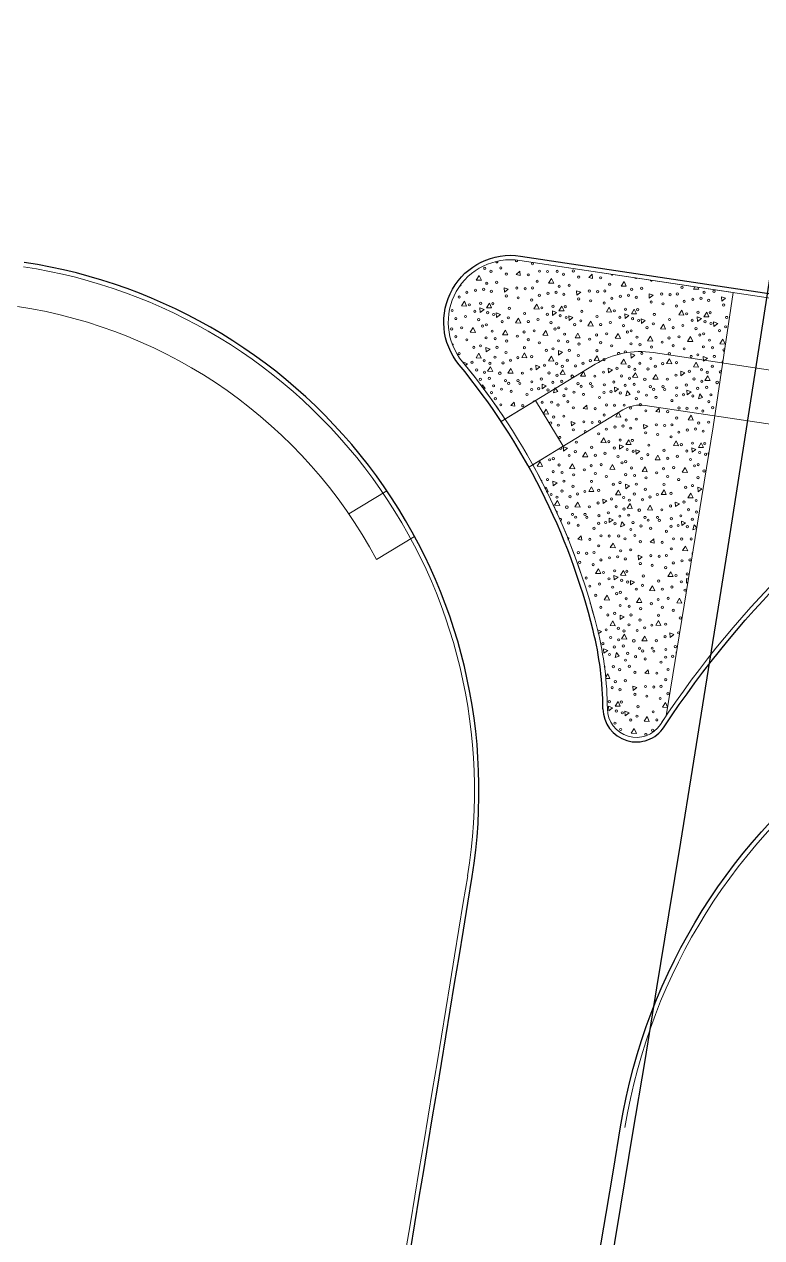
# Model space of a CAD drawing. Extents: x 2536801 to 2538856, y 7112140 to 7131569.
# Drawn here: x 2537494.3 to 2537604.8, y 7115243.6 to 7115425.4 of the extents above; entities that cross this region are included whole.
import ezdxf

# ---------------------------------------------------------------- set-up
doc = ezdxf.new("R2010")
doc.units = 0
doc.header["$LTSCALE"] = 100
doc.header["$MEASUREMENT"] = 0
for name, color, linetype, lineweight in [('D_BOC_FR', 3, 'Continuous', 13), ('D_BOC_MISC', 6, 'Continuous', 13), ('D_BOC_RMP', 1, 'Continuous', 13), ('D_BOC_XST', 4, 'Continuous', 13), ('D_EOS_FR', 3, 'Continuous', 30), ('D_EOS_ML', 7, 'Continuous', 30), ('D_EOS_RMP', 1, 'Continuous', 30), ('D_EOT_ML', 7, 'Continuous', 13), ('D_FOC_FR', 3, 'Continuous', 30), ('D_FOC_XST', 4, 'Continuous', 30), ('D_RIPRAP_1', 7, 'Continuous', 0)]:
    doc.layers.add(name, color=color, linetype=linetype, lineweight=lineweight)

msp = doc.modelspace()

# ---------------------------------------------------------------- linework, layer by layer
at = {"layer": 'D_BOC_FR', "lineweight": 0}
msp.add_arc((2525324.55, 7117290.22), 12456.67, 348.651755, 355.423692, dxfattribs=at)
at = {"layer": 'D_BOC_MISC'}
for p, q in [((2537588.51, 7115376.19), (2537639.37, 7115368.54)), ((2537565.75, 7115365.9), (2537579.82, 7115374.45)), ((2537569.9, 7115359.06), (2537583.97, 7115367.61)), ((2537575.03, 7115362.18), (2537570.88, 7115369.01)), ((2537587.32, 7115368.28), (2537631.42, 7115361.64)), ((2537542.93, 7115352.03), (2537548.64, 7115355.5)), ((2537547.09, 7115345.2), (2537552.79, 7115348.66))]:
    msp.add_line(p, q, dxfattribs=at)
for centre, radius, start, end in [((2537482.43, 7115310.59), 73.33, 28.1602, 81.4386), ((2537586.57, 7115363.34), 13, 81.4386, 121.287), ((2537586.57, 7115363.34), 5, 81.4386, 121.287)]:
    msp.add_arc(centre, radius, start, end, dxfattribs=at)
at = {"layer": 'D_BOC_RMP', "lineweight": 0}
msp.add_arc((2525324.55, 7117290.22), 12397.33, 349.553129, 350.751838, dxfattribs=at)
at = {"layer": 'D_BOC_XST', "lineweight": 0}
msp.add_line((2537568.54, 7115389.99), (2537632.36, 7115380.38), dxfattribs=at)
at = {"layer": 'D_BOC_XST', "lineweight": 0, "extrusion": (0, 0, -1)}
for centre, radius, start, end in [((-2537567.15, 7115380.76), 9.33, 320.3633, 98.5614), ((-2537712.93, 7115239.31), 147.67, 33.3595, 58.3712), ((-2537670.43, 7115245.88), 87.33, 9.4022, 98.5614)]:
    msp.add_arc(centre, radius, start, end, dxfattribs=at)
at = {"layer": 'D_BOC_XST', "lineweight": 0}
for centre, radius, start, end in [((2537482.43, 7115310.59), 79.33, 350.7518, 81.4386), ((2537482.43, 7115310.59), 100.67, 13.8713, 39.6367), ((2537530.98, 7115322.57), 50.67, 0.332, 13.8713), ((2537585.98, 7115322.89), 4.33, 180.332, 326.6405)]:
    msp.add_arc(centre, radius, start, end, dxfattribs=at)
at = {"layer": 'D_EOS_FR'}
msp.add_arc((2525324.55, 7117290.22), 12428, 348.659709, 355.177266, dxfattribs=at)
at = {"layer": 'D_EOS_ML'}
for radius, end in [(11485, 358.175075), (11415, 353.252801)]:
    msp.add_arc((2526379.38, 7117111.1), radius, 346.032105, end, dxfattribs=at)
at = {"layer": 'D_EOS_RMP'}
for radius, start, end in [(12398, 349.553129, 350.751838), (12426, 348.659709, 350.597753)]:
    msp.add_arc((2525324.55, 7117290.22), radius, start, end, dxfattribs=at)
at = {"layer": 'D_EOT_ML'}
for radius, end in [(11473, 358.175075), (11425, 353.252801)]:
    msp.add_arc((2526379.38, 7117111.1), radius, 346.032105, end, dxfattribs=at)
at = {"layer": 'D_FOC_FR'}
msp.add_arc((2525324.55, 7117290.22), 12456, 348.651755, 355.423692, dxfattribs=at)
at = {"layer": 'D_FOC_XST'}
msp.add_line((2537568.63, 7115390.65), (2537632.46, 7115381.04), dxfattribs=at)
at = {"layer": 'D_FOC_XST', "extrusion": (0, 0, -1)}
for centre, radius, start, end in [((-2537567.15, 7115380.76), 10, 320.3633, 98.5614), ((-2537712.93, 7115239.31), 147, 33.3595, 58.3712), ((-2537670.43, 7115245.88), 88, 9.4022, 98.5614)]:
    msp.add_arc(centre, radius, start, end, dxfattribs=at)
at = {"layer": 'D_FOC_XST'}
for centre, radius, start, end in [((2537482.43, 7115310.59), 80, 350.7518, 81.4386), ((2537482.43, 7115310.59), 100, 13.8713, 39.6367), ((2537530.98, 7115322.57), 50, 0.332, 13.8713), ((2537585.98, 7115322.89), 5, 180.332, 326.6405)]:
    msp.add_arc(centre, radius, start, end, dxfattribs=at)
at = {"layer": 'D_RIPRAP_1', "color": 7, "linetype": 'Continuous', "lineweight": 0}
for p, q in [((2537568, 7115387.87), (2537568.52, 7115388.37)), ((2537568.58, 7115387.74), (2537568, 7115387.87)), ((2537568.52, 7115388.37), (2537568.58, 7115387.74)), ((2537578.85, 7115387.42), (2537579.37, 7115387.92)), ((2537579.43, 7115387.29), (2537578.85, 7115387.42)), ((2537579.37, 7115387.92), (2537579.43, 7115387.29)), ((2537567.19, 7115368.29), (2537567.71, 7115368.78)), ((2537567.77, 7115368.15), (2537567.19, 7115368.29)), ((2537567.71, 7115368.78), (2537567.77, 7115368.15)), ((2537578.04, 7115367.84), (2537578.55, 7115368.33)), ((2537578.62, 7115367.7), (2537578.04, 7115367.84)), ((2537578.55, 7115368.33), (2537578.62, 7115367.7)), ((2537588.88, 7115367.39), (2537589.4, 7115367.88)), ((2537589.46, 7115367.25), (2537588.88, 7115367.39)), ((2537589.4, 7115367.88), (2537589.46, 7115367.25)), ((2537577.22, 7115348.25), (2537577.74, 7115348.75)), ((2537577.8, 7115348.12), (2537577.22, 7115348.25)), ((2537577.74, 7115348.75), (2537577.8, 7115348.12)), ((2537588.07, 7115347.8), (2537588.59, 7115348.3)), ((2537588.65, 7115347.67), (2537588.07, 7115347.8)), ((2537588.59, 7115348.3), (2537588.65, 7115347.67)), ((2537587.26, 7115328.21), (2537587.78, 7115328.71)), ((2537587.84, 7115328.08), (2537587.26, 7115328.21)), ((2537587.78, 7115328.71), (2537587.84, 7115328.08))]:
    msp.add_line(p, q, dxfattribs=at)
at = {"layer": 'D_RIPRAP_1', "color": 7, "lineweight": 0, "flags": 128}
for points in [[(2537590.47, 7115321.82), (2537597.48, 7115365.07), (2537600.5, 7115385.17), (2537568.54, 7115389.99)], [(2537566.32, 7115366.24), (2537570.88, 7115369.01), (2537575.03, 7115362.18), (2537570.47, 7115359.41)]]:
    msp.add_lwpolyline(points, dxfattribs=at)
at = {"layer": 'D_RIPRAP_1', "color": 7, "linetype": 'Continuous', "lineweight": 0, "flags": 128}
for points in [[(2537562.78, 7115387.03), (2537562.01, 7115387.06), (2537562.45, 7115387.75)], [(2537573.63, 7115386.58), (2537572.85, 7115386.61), (2537573.29, 7115387.3)], [(2537566.23, 7115385.24), (2537566.19, 7115385.91), (2537566.81, 7115385.67)], [(2537584.48, 7115386.13), (2537583.7, 7115386.16), (2537584.14, 7115386.85)], [(2537560.58, 7115383.17), (2537559.8, 7115383.2), (2537560.24, 7115383.9)], [(2537577.08, 7115384.79), (2537577.04, 7115385.46), (2537577.66, 7115385.22)], [(2537587.92, 7115384.34), (2537587.89, 7115385.01), (2537588.5, 7115384.77)], [(2537598.77, 7115383.89), (2537598.73, 7115384.56), (2537599.35, 7115384.32)], [(2537562.6, 7115382.21), (2537562.56, 7115382.88), (2537563.18, 7115382.64)], [(2537564.32, 7115382.89), (2537563.54, 7115382.92), (2537563.98, 7115383.62)], [(2537565.06, 7115381.47), (2537565.02, 7115382.14), (2537565.64, 7115381.9)], [(2537571.43, 7115382.72), (2537570.65, 7115382.75), (2537571.09, 7115383.45)], [(2537573.45, 7115381.76), (2537573.41, 7115382.43), (2537574.03, 7115382.19)], [(2537575.17, 7115382.44), (2537574.39, 7115382.47), (2537574.83, 7115383.17)], [(2537582.27, 7115382.27), (2537581.5, 7115382.3), (2537581.94, 7115383)], [(2537584.29, 7115381.31), (2537584.26, 7115381.98), (2537584.87, 7115381.74)], [(2537586.02, 7115381.99), (2537585.24, 7115382.02), (2537585.68, 7115382.72)], [(2537593.12, 7115381.82), (2537592.34, 7115381.85), (2537592.78, 7115382.55)], [(2537596.86, 7115381.54), (2537596.08, 7115381.57), (2537596.52, 7115382.27)], [(2537568.67, 7115380.6), (2537567.9, 7115380.64), (2537568.34, 7115381.33)], [(2537575.91, 7115381.02), (2537575.87, 7115381.69), (2537576.49, 7115381.45)], [(2537579.52, 7115380.15), (2537578.74, 7115380.19), (2537579.18, 7115380.88)], [(2537586.75, 7115380.57), (2537586.72, 7115381.24), (2537587.33, 7115381)], [(2537590.37, 7115379.7), (2537589.59, 7115379.74), (2537590.03, 7115380.43)], [(2537595.14, 7115380.86), (2537595.1, 7115381.53), (2537595.72, 7115381.29)], [(2537597.6, 7115380.12), (2537597.56, 7115380.79), (2537598.18, 7115380.55)], [(2537561.9, 7115379.2), (2537561.12, 7115379.23), (2537561.56, 7115379.93)], [(2537566.74, 7115378.83), (2537565.97, 7115378.86), (2537566.41, 7115379.55)], [(2537572.75, 7115378.75), (2537571.97, 7115378.78), (2537572.41, 7115379.48)], [(2537577.59, 7115378.38), (2537576.81, 7115378.41), (2537577.25, 7115379.1)], [(2537583.59, 7115378.3), (2537582.81, 7115378.33), (2537583.25, 7115379.03)], [(2537588.44, 7115377.93), (2537587.66, 7115377.96), (2537588.1, 7115378.65)], [(2537594.44, 7115377.85), (2537593.66, 7115377.88), (2537594.1, 7115378.58)], [(2537563.51, 7115376.29), (2537563.47, 7115376.96), (2537564.09, 7115376.71)], [(2537574.35, 7115375.83), (2537574.32, 7115376.51), (2537574.93, 7115376.26)], [(2537599.28, 7115377.48), (2537598.51, 7115377.51), (2537598.95, 7115378.2)], [(2537562.76, 7115375.36), (2537561.98, 7115375.4), (2537562.42, 7115376.09)], [(2537569.59, 7115375.42), (2537568.82, 7115375.45), (2537569.26, 7115376.14)], [(2537573.61, 7115374.91), (2537572.83, 7115374.95), (2537573.27, 7115375.64)], [(2537580.44, 7115374.97), (2537579.66, 7115375), (2537580.1, 7115375.69)], [(2537584.46, 7115374.46), (2537583.68, 7115374.5), (2537584.12, 7115375.19)], [(2537585.2, 7115375.38), (2537585.16, 7115376.05), (2537585.78, 7115375.81)], [(2537591.29, 7115374.52), (2537590.51, 7115374.55), (2537590.95, 7115375.24)], [(2537595.3, 7115374.01), (2537594.52, 7115374.04), (2537594.96, 7115374.74)], [(2537596.05, 7115374.93), (2537596.01, 7115375.6), (2537596.63, 7115375.36)], [(2537564.49, 7115373.35), (2537563.72, 7115373.39), (2537564.16, 7115374.08)], [(2537567.54, 7115373.09), (2537566.76, 7115373.12), (2537567.2, 7115373.82)], [(2537570.97, 7115373.62), (2537570.94, 7115374.29), (2537571.56, 7115374.05)], [(2537575.34, 7115372.9), (2537574.56, 7115372.94), (2537575, 7115373.63)], [(2537578.39, 7115372.64), (2537577.61, 7115372.67), (2537578.05, 7115373.37)], [(2537581.82, 7115373.17), (2537581.79, 7115373.84), (2537582.4, 7115373.6)], [(2537586.19, 7115372.45), (2537585.41, 7115372.49), (2537585.85, 7115373.18)], [(2537589.24, 7115372.19), (2537588.46, 7115372.22), (2537588.9, 7115372.92)], [(2537592.67, 7115372.72), (2537592.63, 7115373.39), (2537593.25, 7115373.15)], [(2537571.91, 7115370.78), (2537571.87, 7115371.45), (2537572.49, 7115371.21)], [(2537582.75, 7115370.33), (2537582.72, 7115371), (2537583.33, 7115370.76)], [(2537597.03, 7115372), (2537596.26, 7115372.04), (2537596.7, 7115372.73)], [(2537574.21, 7115370.37), (2537573.58, 7115370.16), (2537573.78, 7115370.91)], [(2537585.06, 7115369.92), (2537584.42, 7115369.71), (2537584.63, 7115370.46)], [(2537593.6, 7115369.88), (2537593.56, 7115370.55), (2537594.18, 7115370.31)], [(2537595.9, 7115369.47), (2537595.27, 7115369.26), (2537595.47, 7115370.01)], [(2537576.26, 7115365.21), (2537576.23, 7115365.88), (2537576.84, 7115365.64)], [(2537583.66, 7115366.54), (2537582.89, 7115366.57), (2537583.33, 7115367.27)], [(2537594.51, 7115366.09), (2537593.73, 7115366.12), (2537594.17, 7115366.82)], [(2537587.11, 7115364.76), (2537587.08, 7115365.43), (2537587.69, 7115365.19)], [(2537575.09, 7115361.43), (2537575.06, 7115362.1), (2537575.67, 7115361.86)], [(2537581.46, 7115362.68), (2537580.68, 7115362.72), (2537581.12, 7115363.41)], [(2537583.48, 7115361.73), (2537583.44, 7115362.4), (2537584.06, 7115362.15)], [(2537585.2, 7115362.41), (2537584.42, 7115362.44), (2537584.86, 7115363.13)], [(2537592.31, 7115362.23), (2537591.53, 7115362.27), (2537591.97, 7115362.96)], [(2537594.33, 7115361.28), (2537594.29, 7115361.95), (2537594.91, 7115361.7)], [(2537596.05, 7115361.96), (2537595.27, 7115361.99), (2537595.71, 7115362.68)], [(2537578.71, 7115360.57), (2537577.93, 7115360.6), (2537578.37, 7115361.3)], [(2537585.94, 7115360.98), (2537585.9, 7115361.65), (2537586.52, 7115361.41)], [(2537589.56, 7115360.12), (2537588.78, 7115360.15), (2537589.22, 7115360.85)], [(2537571.93, 7115359.16), (2537571.15, 7115359.2), (2537571.59, 7115359.89)], [(2537576.78, 7115358.79), (2537576, 7115358.82), (2537576.44, 7115359.52)], [(2537582.78, 7115358.71), (2537582, 7115358.75), (2537582.44, 7115359.44)], [(2537587.62, 7115358.34), (2537586.85, 7115358.37), (2537587.29, 7115359.07)], [(2537593.63, 7115358.26), (2537592.85, 7115358.3), (2537593.29, 7115358.99)], [(2537573.54, 7115356.25), (2537573.5, 7115356.92), (2537574.12, 7115356.68)], [(2537584.39, 7115355.8), (2537584.35, 7115356.47), (2537584.97, 7115356.23)], [(2537579.63, 7115355.38), (2537578.85, 7115355.41), (2537579.29, 7115356.11)], [(2537583.64, 7115354.88), (2537582.87, 7115354.91), (2537583.3, 7115355.6)], [(2537590.47, 7115354.93), (2537589.7, 7115354.96), (2537590.14, 7115355.66)], [(2537594.49, 7115354.43), (2537593.71, 7115354.46), (2537594.15, 7115355.15)], [(2537595.23, 7115355.35), (2537595.2, 7115356.02), (2537595.81, 7115355.78)], [(2537574.53, 7115353.32), (2537573.75, 7115353.35), (2537574.19, 7115354.04)], [(2537577.58, 7115353.06), (2537576.8, 7115353.09), (2537577.24, 7115353.78)], [(2537581.01, 7115353.59), (2537580.97, 7115354.26), (2537581.59, 7115354.01)], [(2537585.37, 7115352.87), (2537584.6, 7115352.9), (2537585.04, 7115353.59)], [(2537588.42, 7115352.61), (2537587.65, 7115352.64), (2537588.08, 7115353.33)], [(2537591.86, 7115353.14), (2537591.82, 7115353.81), (2537592.44, 7115353.56)], [(2537581.94, 7115350.74), (2537581.9, 7115351.41), (2537582.52, 7115351.17)], [(2537592.79, 7115350.29), (2537592.75, 7115350.96), (2537593.37, 7115350.72)], [(2537584.24, 7115350.33), (2537583.61, 7115350.12), (2537583.81, 7115350.87)], [(2537582.85, 7115346.96), (2537582.07, 7115346.99), (2537582.51, 7115347.68)], [(2537586.3, 7115345.17), (2537586.26, 7115345.84), (2537586.88, 7115345.6)], [(2537593.7, 7115346.51), (2537592.92, 7115346.54), (2537593.36, 7115347.23)], [(2537580.65, 7115343.1), (2537579.87, 7115343.13), (2537580.31, 7115343.83)], [(2537582.67, 7115342.14), (2537582.63, 7115342.81), (2537583.25, 7115342.57)], [(2537584.39, 7115342.82), (2537583.61, 7115342.85), (2537584.05, 7115343.55)], [(2537585.13, 7115341.4), (2537585.09, 7115342.07), (2537585.71, 7115341.83)], [(2537591.49, 7115342.65), (2537590.72, 7115342.68), (2537591.16, 7115343.38)], [(2537588.74, 7115340.53), (2537587.96, 7115340.57), (2537588.4, 7115341.26)], [(2537581.97, 7115339.13), (2537581.19, 7115339.16), (2537581.63, 7115339.86)], [(2537586.81, 7115338.76), (2537586.03, 7115338.79), (2537586.47, 7115339.48)], [(2537592.81, 7115338.68), (2537592.04, 7115338.71), (2537592.47, 7115339.41)], [(2537583.57, 7115336.21), (2537583.54, 7115336.88), (2537584.15, 7115336.64)], [(2537582.83, 7115335.29), (2537582.05, 7115335.32), (2537582.49, 7115336.02)], [(2537589.66, 7115335.35), (2537588.88, 7115335.38), (2537589.32, 7115336.07)], [(2537584.56, 7115333.28), (2537583.78, 7115333.32), (2537584.22, 7115334.01)], [(2537587.61, 7115333.02), (2537586.83, 7115333.05), (2537587.27, 7115333.75)], [(2537591.04, 7115333.55), (2537591.01, 7115334.22), (2537591.62, 7115333.98)], [(2537581.13, 7115331.16), (2537581.09, 7115331.83), (2537581.71, 7115331.59)], [(2537583.43, 7115330.75), (2537582.8, 7115330.54), (2537583, 7115331.29)], [(2537585.49, 7115325.59), (2537585.45, 7115326.26), (2537586.07, 7115326.02)], [(2537583.58, 7115323.24), (2537582.8, 7115323.27), (2537583.24, 7115323.96)], [(2537581.85, 7115322.56), (2537581.82, 7115323.23), (2537582.43, 7115322.98)], [(2537584.31, 7115321.81), (2537584.28, 7115322.48), (2537584.89, 7115322.24)], [(2537587.93, 7115320.95), (2537587.15, 7115320.98), (2537587.59, 7115321.68)], [(2537586, 7115319.17), (2537585.22, 7115319.2), (2537585.66, 7115319.9)]]:
    msp.add_lwpolyline(points, close=True, dxfattribs=at)
for points in [[(2537595.18, 7115385.97), (2537595.32, 7115385.68), (2537594.55, 7115385.71), (2537594.76, 7115386.04)], [(2537560.1, 7115374.62), (2537560.09, 7115374.74), (2537560.71, 7115374.5), (2537560.38, 7115374.25)], [(2537562.84, 7115371), (2537562.93, 7115371.36), (2537563.36, 7115370.82), (2537563.05, 7115370.72)], [(2537572.06, 7115367.06), (2537572.48, 7115367.72), (2537572.82, 7115366.99), (2537572.09, 7115367.02)], [(2537596.78, 7115360.74), (2537596.75, 7115361.2), (2537596.84, 7115361.17)], [(2537572.28, 7115355.77), (2537572.46, 7115356.05), (2537572.8, 7115355.33), (2537572.5, 7115355.34)], [(2537595.01, 7115349.86), (2537594.46, 7115349.67), (2537594.66, 7115350.42), (2537595.03, 7115349.96)], [(2537593.71, 7115341.84), (2537593.51, 7115341.69), (2537593.48, 7115342.36), (2537593.78, 7115342.24)], [(2537580.18, 7115334.66), (2537580.78, 7115334.43), (2537580.28, 7115334.07)], [(2537591.96, 7115331.01), (2537591.94, 7115331.38), (2537592.01, 7115331.35)], [(2537581.36, 7115327.55), (2537581.7, 7115328.1), (2537582.04, 7115327.37), (2537581.37, 7115327.4)], [(2537590.67, 7115323.06), (2537589.9, 7115323.1), (2537590.34, 7115323.79), (2537590.67, 7115323.08)]]:
    msp.add_lwpolyline(points, dxfattribs=at)
at = {"layer": 'D_RIPRAP_1', "color": 7, "linetype": 'Continuous', "lineweight": 0}
for centre, radius in [((2537570.43, 7115389.5), 0.163), ((2537563.29, 7115388.81), 0.163), ((2537564.22, 7115388.37), 0.163), ((2537565.69, 7115388.87), 0.163), ((2537566.52, 7115387.95), 0.163), ((2537569.8, 7115387.84), 0.163), ((2537571.48, 7115388.38), 0.163), ((2537572.69, 7115388.34), 0.163), ((2537574.13, 7115388.36), 0.163), ((2537575.07, 7115387.92), 0.163), ((2537576.54, 7115388.42), 0.163), ((2537577.36, 7115387.5), 0.163), ((2537580.64, 7115387.39), 0.163), ((2537561.9, 7115385.53), 0.163), ((2537563.12, 7115385.67), 0.163), ((2537563.59, 7115386.58), 0.163), ((2537564.27, 7115385.37), 0.163), ((2537565.08, 7115386.72), 0.163), ((2537568.09, 7115385.86), 0.163), ((2537569.34, 7115385.76), 0.163), ((2537570.43, 7115385.87), 0.163), ((2537571.14, 7115386.88), 0.163), ((2537574.43, 7115386.13), 0.163), ((2537575.93, 7115386.27), 0.163), ((2537578.94, 7115385.41), 0.163), ((2537580.19, 7115385.31), 0.163), ((2537581.27, 7115385.42), 0.163), ((2537581.99, 7115386.43), 0.163), ((2537585.28, 7115385.68), 0.163), ((2537586.78, 7115385.82), 0.163), ((2537592.83, 7115385.98), 0.163), ((2537597.62, 7115385.37), 0.163), ((2537559.46, 7115384.51), 0.163), ((2537560.61, 7115385.22), 0.163), ((2537562.68, 7115383.58), 0.163), ((2537564.5, 7115383.52), 0.163), ((2537566.51, 7115384.67), 0.163), ((2537568.29, 7115384.4), 0.163), ((2537570.31, 7115384.06), 0.163), ((2537571.46, 7115384.77), 0.163), ((2537572.75, 7115385.08), 0.163), ((2537573.97, 7115385.22), 0.163), ((2537575.12, 7115384.92), 0.163), ((2537577.36, 7115384.22), 0.163), ((2537579.14, 7115383.95), 0.163), ((2537581.16, 7115383.61), 0.163), ((2537582.31, 7115384.32), 0.163), ((2537583.6, 7115384.63), 0.163), ((2537584.81, 7115384.77), 0.163), ((2537585.97, 7115384.47), 0.163), ((2537588.2, 7115383.77), 0.163), ((2537589.79, 7115384.96), 0.163), ((2537589.99, 7115383.5), 0.163), ((2537591.04, 7115384.86), 0.163), ((2537592.12, 7115384.97), 0.163), ((2537593.15, 7115383.87), 0.163), ((2537594.44, 7115384.18), 0.163), ((2537595.66, 7115384.32), 0.163), ((2537596.13, 7115385.23), 0.163), ((2537596.81, 7115384.02), 0.163), ((2537558.41, 7115382.5), 0.163), ((2537560.99, 7115383.34), 0.163), ((2537561.81, 7115382.38), 0.163), ((2537563.73, 7115382.17), 0.163), ((2537564.62, 7115381.9), 0.163), ((2537566.97, 7115382.81), 0.163), ((2537569.25, 7115382.05), 0.163), ((2537571.84, 7115382.89), 0.163), ((2537572.66, 7115381.93), 0.163), ((2537573.52, 7115383.13), 0.163), ((2537574.58, 7115381.72), 0.163), ((2537575.34, 7115383.07), 0.163), ((2537577.82, 7115382.36), 0.163), ((2537582.68, 7115382.44), 0.163), ((2537584.37, 7115382.68), 0.163), ((2537586.19, 7115382.62), 0.163), ((2537588.67, 7115381.91), 0.163), ((2537592, 7115383.16), 0.163), ((2537593.53, 7115381.99), 0.163), ((2537595.22, 7115382.23), 0.163), ((2537597.04, 7115382.17), 0.163), ((2537599.05, 7115383.32), 0.163), ((2537558.96, 7115381.29), 0.163), ((2537559.84, 7115379.91), 0.163), ((2537560.4, 7115381.6), 0.163), ((2537562.37, 7115381.13), 0.163), ((2537562.96, 7115380.17), 0.163), ((2537563.52, 7115380.36), 0.163), ((2537565.9, 7115380.83), 0.163), ((2537566.83, 7115381.4), 0.163), ((2537569.81, 7115380.84), 0.163), ((2537571.25, 7115381.15), 0.163), ((2537573.21, 7115380.68), 0.163), ((2537574.37, 7115379.91), 0.163), ((2537575.47, 7115381.45), 0.163), ((2537576.74, 7115380.38), 0.163), ((2537577.67, 7115380.95), 0.163), ((2537580.1, 7115381.6), 0.163), ((2537580.65, 7115380.39), 0.163), ((2537582.09, 7115380.7), 0.163), ((2537583.51, 7115381.48), 0.163), ((2537584.06, 7115380.23), 0.163), ((2537585.42, 7115381.27), 0.163), ((2537586.32, 7115381), 0.163), ((2537587.59, 7115379.93), 0.163), ((2537588.52, 7115380.5), 0.163), ((2537590.95, 7115381.15), 0.163), ((2537591.5, 7115379.94), 0.163), ((2537592.94, 7115380.25), 0.163), ((2537594.35, 7115381.03), 0.163), ((2537596.27, 7115380.82), 0.163), ((2537597.16, 7115380.55), 0.163), ((2537599.37, 7115380.05), 0.163), ((2537599.51, 7115381.46), 0.163), ((2537558.34, 7115379.74), 0.163), ((2537558.96, 7115378.57), 0.163), ((2537560.6, 7115378.11), 0.163), ((2537563.49, 7115378.4), 0.163), ((2537564.39, 7115379.4), 0.163), ((2537564.84, 7115378.28), 0.163), ((2537568.16, 7115378.66), 0.163), ((2537569.18, 7115379.29), 0.163), ((2537569.8, 7115378.12), 0.163), ((2537570.69, 7115379.46), 0.163), ((2537573.81, 7115379.72), 0.163), ((2537575.24, 7115378.95), 0.163), ((2537579.01, 7115378.21), 0.163), ((2537580.03, 7115378.84), 0.163), ((2537581.53, 7115379.01), 0.163), ((2537584.65, 7115379.27), 0.163), ((2537585.22, 7115379.46), 0.163), ((2537586.08, 7115378.5), 0.163), ((2537590.88, 7115378.39), 0.163), ((2537592.38, 7115378.56), 0.163), ((2537594.91, 7115379.78), 0.163), ((2537595.5, 7115378.82), 0.163), ((2537596.06, 7115379.01), 0.163), ((2537596.93, 7115378.05), 0.163), ((2537598.44, 7115379.48), 0.163), ((2537561.66, 7115376.97), 0.163), ((2537562.66, 7115377.21), 0.163), ((2537565.11, 7115376.97), 0.163), ((2537566.56, 7115377.93), 0.163), ((2537569.23, 7115376.93), 0.163), ((2537571.45, 7115377.66), 0.163), ((2537572.5, 7115376.52), 0.163), ((2537573.51, 7115376.76), 0.163), ((2537574.34, 7115377.95), 0.163), ((2537575.69, 7115377.83), 0.163), ((2537575.96, 7115376.52), 0.163), ((2537577.4, 7115377.48), 0.163), ((2537580.08, 7115376.48), 0.163), ((2537580.65, 7115377.67), 0.163), ((2537582.29, 7115377.21), 0.163), ((2537584.35, 7115376.31), 0.163), ((2537585.19, 7115377.5), 0.163), ((2537586.53, 7115377.38), 0.163), ((2537588.25, 7115377.03), 0.163), ((2537589.86, 7115377.76), 0.163), ((2537591.5, 7115377.22), 0.163), ((2537593.14, 7115376.76), 0.163), ((2537596.03, 7115377.05), 0.163), ((2537597.38, 7115376.92), 0.163), ((2537559.46, 7115376.04), 0.163), ((2537561.39, 7115374.75), 0.163), ((2537563.21, 7115374.98), 0.163), ((2537564.06, 7115374.58), 0.163), ((2537564.81, 7115375.5), 0.163), ((2537566.03, 7115374.65), 0.163), ((2537566.46, 7115376.21), 0.163), ((2537567.15, 7115375.05), 0.163), ((2537568.24, 7115375.44), 0.163), ((2537570.3, 7115375.59), 0.163), ((2537574.06, 7115374.53), 0.163), ((2537575.66, 7115375.05), 0.163), ((2537577.31, 7115375.76), 0.163), ((2537578, 7115374.6), 0.163), ((2537579.09, 7115374.99), 0.163), ((2537581.15, 7115375.14), 0.163), ((2537583.35, 7115376.07), 0.163), ((2537586.51, 7115374.6), 0.163), ((2537586.8, 7115376.07), 0.163), ((2537588.16, 7115375.31), 0.163), ((2537589.94, 7115374.54), 0.163), ((2537590.93, 7115376.03), 0.163), ((2537592, 7115374.69), 0.163), ((2537594.2, 7115375.62), 0.163), ((2537595.2, 7115375.86), 0.163), ((2537597.65, 7115375.62), 0.163), ((2537562.08, 7115373.6), 0.163), ((2537563.26, 7115373.25), 0.163), ((2537565.55, 7115373.09), 0.199), ((2537568.93, 7115373.12), 0.163), ((2537570.23, 7115373.72), 0.163), ((2537572.24, 7115374.3), 0.163), ((2537572.92, 7115373.15), 0.163), ((2537574.11, 7115372.8), 0.163), ((2537574.91, 7115374.13), 0.163), ((2537576.4, 7115372.64), 0.199), ((2537576.88, 7115374.2), 0.163), ((2537579.77, 7115372.67), 0.163), ((2537581.07, 7115373.27), 0.163), ((2537583.08, 7115373.85), 0.163), ((2537583.77, 7115372.7), 0.163), ((2537584.9, 7115374.08), 0.163), ((2537585.76, 7115373.68), 0.163), ((2537587.72, 7115373.75), 0.163), ((2537588.84, 7115374.15), 0.163), ((2537591.92, 7115372.82), 0.163), ((2537593.93, 7115373.4), 0.163), ((2537595.75, 7115373.63), 0.163), ((2537596.6, 7115373.23), 0.163), ((2537597.35, 7115374.15), 0.163), ((2537562.63, 7115372.18), 0.163), ((2537563.97, 7115372.33), 0.163), ((2537564.61, 7115371.22), 0.163), ((2537566.4, 7115372), 0.163), ((2537566.88, 7115371.59), 0.163), ((2537568.28, 7115372), 0.163), ((2537568.54, 7115371.56), 0.163), ((2537570.34, 7115371.81), 0.163), ((2537571.36, 7115370.79), 0.163), ((2537571.76, 7115372.23), 0.163), ((2537573.48, 7115371.73), 0.163), ((2537574.82, 7115371.88), 0.163), ((2537577.24, 7115371.55), 0.163), ((2537577.72, 7115371.14), 0.163), ((2537579.13, 7115371.55), 0.163), ((2537579.38, 7115371.11), 0.163), ((2537581.19, 7115371.36), 0.163), ((2537582.61, 7115371.78), 0.163), ((2537584.32, 7115371.28), 0.163), ((2537584.96, 7115372.35), 0.163), ((2537585.66, 7115371.43), 0.163), ((2537587.25, 7115372.19), 0.199), ((2537588.09, 7115371.1), 0.163), ((2537589.97, 7115371.1), 0.163), ((2537590.62, 7115372.22), 0.163), ((2537592.03, 7115370.91), 0.163), ((2537593.46, 7115371.33), 0.163), ((2537594.62, 7115372.25), 0.163), ((2537595.17, 7115370.83), 0.163), ((2537595.8, 7115371.9), 0.163), ((2537596.51, 7115370.98), 0.163), ((2537598.09, 7115371.74), 0.199), ((2537564.29, 7115370.2), 0.163), ((2537564.88, 7115369.29), 0.163), ((2537565.8, 7115370.72), 0.163), ((2537567.24, 7115370.38), 0.163), ((2537569.61, 7115369.91), 0.163), ((2537570.3, 7115370.66), 0.163), ((2537572.75, 7115370.6), 0.163), ((2537575.14, 7115369.75), 0.163), ((2537575.46, 7115370.77), 0.163), ((2537576.65, 7115370.27), 0.163), ((2537578.08, 7115369.93), 0.163), ((2537580.46, 7115369.46), 0.163), ((2537581.15, 7115370.21), 0.163), ((2537582.2, 7115370.34), 0.163), ((2537583.6, 7115370.15), 0.163), ((2537585.98, 7115369.3), 0.163), ((2537586.31, 7115370.32), 0.163), ((2537587.5, 7115369.82), 0.163), ((2537588.57, 7115370.69), 0.163), ((2537588.93, 7115369.48), 0.163), ((2537590.23, 7115370.66), 0.163), ((2537591.31, 7115369.01), 0.163), ((2537592, 7115369.76), 0.163), ((2537593.05, 7115369.89), 0.163), ((2537594.45, 7115369.7), 0.163), ((2537597.15, 7115369.87), 0.163), ((2537565.7, 7115368.37), 0.163), ((2537568.98, 7115368.25), 0.163), ((2537571.88, 7115368.76), 0.163), ((2537573.32, 7115368.78), 0.163), ((2537574.26, 7115368.34), 0.163), ((2537575.72, 7115368.84), 0.163), ((2537576.55, 7115367.92), 0.163), ((2537579.83, 7115367.8), 0.163), ((2537581.52, 7115368.35), 0.163), ((2537582.72, 7115368.31), 0.163), ((2537584.17, 7115368.33), 0.163), ((2537585.11, 7115367.89), 0.163), ((2537586.57, 7115368.39), 0.163), ((2537587.4, 7115367.47), 0.163), ((2537590.68, 7115367.35), 0.163), ((2537592.36, 7115367.9), 0.163), ((2537593.57, 7115367.86), 0.163), ((2537595.01, 7115367.88), 0.163), ((2537595.95, 7115367.44), 0.163), ((2537596.83, 7115368.85), 0.163), ((2537597.42, 7115367.94), 0.163), ((2537573.15, 7115365.64), 0.163), ((2537573.62, 7115366.54), 0.163), ((2537574.31, 7115365.33), 0.163), ((2537575.12, 7115366.68), 0.163), ((2537578.13, 7115365.82), 0.163), ((2537579.38, 7115365.73), 0.163), ((2537580.46, 7115365.84), 0.163), ((2537581.17, 7115366.84), 0.163), ((2537584.47, 7115366.09), 0.163), ((2537585.97, 7115366.23), 0.163), ((2537588.97, 7115365.37), 0.163), ((2537591.31, 7115365.38), 0.163), ((2537592.02, 7115366.39), 0.163), ((2537595.31, 7115365.64), 0.163), ((2537596.81, 7115365.78), 0.163), ((2537576.55, 7115364.63), 0.163), ((2537578.33, 7115364.37), 0.163), ((2537580.34, 7115364.02), 0.163), ((2537581.5, 7115364.73), 0.163), ((2537582.78, 7115365.05), 0.163), ((2537584, 7115365.19), 0.163), ((2537585.15, 7115364.88), 0.163), ((2537587.39, 7115364.18), 0.163), ((2537589.17, 7115363.92), 0.163), ((2537590.22, 7115365.28), 0.163), ((2537591.19, 7115363.57), 0.163), ((2537592.34, 7115364.28), 0.163), ((2537593.63, 7115364.6), 0.163), ((2537594.85, 7115364.74), 0.163), ((2537596, 7115364.43), 0.163), ((2537574.53, 7115363.49), 0.163), ((2537577.01, 7115362.78), 0.163), ((2537579.29, 7115362.02), 0.163), ((2537581.87, 7115362.86), 0.163), ((2537582.69, 7115361.9), 0.163), ((2537583.56, 7115363.09), 0.163), ((2537584.61, 7115361.69), 0.163), ((2537585.38, 7115363.04), 0.163), ((2537587.86, 7115362.33), 0.163), ((2537592.72, 7115362.41), 0.163), ((2537594.4, 7115362.64), 0.163), ((2537596.23, 7115362.59), 0.163), ((2537573, 7115360.13), 0.163), ((2537573.56, 7115360.32), 0.163), ((2537575.93, 7115360.79), 0.163), ((2537576.86, 7115361.36), 0.163), ((2537579.84, 7115360.81), 0.163), ((2537581.28, 7115361.11), 0.163), ((2537583.25, 7115360.64), 0.163), ((2537584.4, 7115359.87), 0.163), ((2537585.51, 7115361.41), 0.163), ((2537586.78, 7115360.34), 0.163), ((2537587.71, 7115360.91), 0.163), ((2537590.13, 7115361.57), 0.163), ((2537590.69, 7115360.36), 0.163), ((2537592.13, 7115360.66), 0.163), ((2537593.54, 7115361.45), 0.163), ((2537594.09, 7115360.19), 0.163), ((2537595.46, 7115361.24), 0.163), ((2537596.35, 7115360.96), 0.163), ((2537573.53, 7115358.37), 0.163), ((2537574.42, 7115359.37), 0.163), ((2537574.87, 7115358.24), 0.163), ((2537578.2, 7115358.63), 0.163), ((2537579.22, 7115359.25), 0.163), ((2537579.84, 7115358.08), 0.163), ((2537580.72, 7115359.42), 0.163), ((2537583.84, 7115359.68), 0.163), ((2537585.27, 7115358.92), 0.163), ((2537589.04, 7115358.18), 0.163), ((2537590.06, 7115358.8), 0.163), ((2537591.57, 7115358.97), 0.163), ((2537594.69, 7115359.23), 0.163), ((2537595.25, 7115359.42), 0.163), ((2537596.12, 7115358.47), 0.163), ((2537572.69, 7115357.18), 0.163), ((2537575.14, 7115356.94), 0.163), ((2537576.59, 7115357.89), 0.163), ((2537579.27, 7115356.9), 0.163), ((2537581.48, 7115357.63), 0.163), ((2537582.54, 7115356.48), 0.163), ((2537583.54, 7115356.73), 0.163), ((2537584.38, 7115357.92), 0.163), ((2537585.72, 7115357.79), 0.163), ((2537585.99, 7115356.49), 0.163), ((2537587.44, 7115357.44), 0.163), ((2537590.12, 7115356.45), 0.163), ((2537590.68, 7115357.63), 0.163), ((2537592.33, 7115357.18), 0.163), ((2537594.39, 7115356.28), 0.163), ((2537595.22, 7115357.47), 0.163), ((2537573.24, 7115354.95), 0.163), ((2537574.1, 7115354.54), 0.163), ((2537574.85, 7115355.46), 0.163), ((2537576.06, 7115354.61), 0.163), ((2537576.5, 7115356.17), 0.163), ((2537577.18, 7115355.02), 0.163), ((2537578.28, 7115355.4), 0.163), ((2537580.34, 7115355.56), 0.163), ((2537584.09, 7115354.5), 0.163), ((2537585.69, 7115355.01), 0.163), ((2537587.34, 7115355.72), 0.163), ((2537588.03, 7115354.57), 0.163), ((2537589.12, 7115354.95), 0.163), ((2537591.18, 7115355.11), 0.163), ((2537593.38, 7115356.03), 0.163), ((2537575.59, 7115353.05), 0.199), ((2537578.96, 7115353.09), 0.163), ((2537580.26, 7115353.68), 0.163), ((2537582.27, 7115354.27), 0.163), ((2537582.96, 7115353.11), 0.163), ((2537584.14, 7115352.77), 0.163), ((2537584.94, 7115354.09), 0.163), ((2537586.43, 7115352.6), 0.199), ((2537586.91, 7115354.16), 0.163), ((2537589.81, 7115352.64), 0.163), ((2537591.11, 7115353.23), 0.163), ((2537593.12, 7115353.82), 0.163), ((2537593.8, 7115352.66), 0.163), ((2537594.94, 7115354.05), 0.163), ((2537576.43, 7115351.96), 0.163), ((2537576.91, 7115351.55), 0.163), ((2537578.31, 7115351.96), 0.163), ((2537578.57, 7115351.52), 0.163), ((2537580.38, 7115351.77), 0.163), ((2537581.8, 7115352.19), 0.163), ((2537583.51, 7115351.69), 0.163), ((2537584.85, 7115351.85), 0.163), ((2537587.28, 7115351.51), 0.163), ((2537587.76, 7115351.1), 0.163), ((2537589.16, 7115351.51), 0.163), ((2537589.42, 7115351.07), 0.163), ((2537591.22, 7115351.32), 0.163), ((2537592.64, 7115351.74), 0.163), ((2537594.36, 7115351.24), 0.163), ((2537594.99, 7115352.32), 0.163), ((2537575.84, 7115350.68), 0.163), ((2537577.27, 7115350.34), 0.163), ((2537579.65, 7115349.88), 0.163), ((2537580.34, 7115350.63), 0.163), ((2537581.39, 7115350.76), 0.163), ((2537582.79, 7115350.57), 0.163), ((2537585.17, 7115349.71), 0.163), ((2537585.49, 7115350.74), 0.163), ((2537586.68, 7115350.23), 0.163), ((2537588.12, 7115349.89), 0.163), ((2537590.49, 7115349.43), 0.163), ((2537591.18, 7115350.18), 0.163), ((2537592.24, 7115350.31), 0.163), ((2537593.63, 7115350.12), 0.163), ((2537579.02, 7115348.22), 0.163), ((2537580.36, 7115347.26), 0.163), ((2537580.7, 7115348.76), 0.163), ((2537581.91, 7115348.72), 0.163), ((2537583.35, 7115348.74), 0.163), ((2537584.29, 7115348.3), 0.163), ((2537585.76, 7115348.8), 0.163), ((2537586.58, 7115347.88), 0.163), ((2537589.86, 7115347.77), 0.163), ((2537591.55, 7115348.31), 0.163), ((2537592.76, 7115348.27), 0.163), ((2537594.2, 7115348.29), 0.163), ((2537577.31, 7115346.24), 0.163), ((2537578.56, 7115346.14), 0.163), ((2537579.65, 7115346.25), 0.163), ((2537581.97, 7115345.46), 0.163), ((2537583.19, 7115345.6), 0.163), ((2537583.65, 7115346.51), 0.163), ((2537585.15, 7115346.65), 0.163), ((2537588.16, 7115345.79), 0.163), ((2537589.41, 7115345.69), 0.163), ((2537590.49, 7115345.8), 0.163), ((2537591.21, 7115346.81), 0.163), ((2537577.51, 7115344.78), 0.163), ((2537579.53, 7115344.44), 0.163), ((2537580.68, 7115345.15), 0.163), ((2537584.34, 7115345.3), 0.163), ((2537586.58, 7115344.6), 0.163), ((2537588.36, 7115344.33), 0.163), ((2537590.38, 7115343.99), 0.163), ((2537591.53, 7115344.7), 0.163), ((2537592.82, 7115345.01), 0.163), ((2537594.03, 7115345.15), 0.163), ((2537578.47, 7115342.43), 0.163), ((2537581.06, 7115343.27), 0.163), ((2537581.88, 7115342.31), 0.163), ((2537582.74, 7115343.51), 0.163), ((2537583.8, 7115342.1), 0.163), ((2537584.57, 7115343.45), 0.163), ((2537584.69, 7115341.83), 0.163), ((2537587.04, 7115342.74), 0.163), ((2537589.32, 7115341.98), 0.163), ((2537591.91, 7115342.82), 0.163), ((2537592.73, 7115341.86), 0.163), ((2537593.59, 7115343.05), 0.163), ((2537579.03, 7115341.22), 0.163), ((2537580.47, 7115341.53), 0.163), ((2537582.43, 7115341.06), 0.163), ((2537583.03, 7115340.1), 0.163), ((2537583.59, 7115340.29), 0.163), ((2537585.97, 7115340.76), 0.163), ((2537586.9, 7115341.33), 0.163), ((2537589.87, 7115340.77), 0.163), ((2537591.31, 7115341.08), 0.163), ((2537593.28, 7115340.61), 0.163), ((2537579.91, 7115339.84), 0.163), ((2537583.56, 7115338.33), 0.163), ((2537584.46, 7115339.33), 0.163), ((2537584.91, 7115338.2), 0.163), ((2537588.23, 7115338.59), 0.163), ((2537589.25, 7115339.22), 0.163), ((2537590.75, 7115339.39), 0.163), ((2537580.67, 7115338.04), 0.163), ((2537581.72, 7115336.9), 0.163), ((2537582.73, 7115337.14), 0.163), ((2537585.18, 7115336.9), 0.163), ((2537586.62, 7115337.86), 0.163), ((2537589.3, 7115336.86), 0.163), ((2537589.87, 7115338.05), 0.163), ((2537591.51, 7115337.59), 0.163), ((2537592.57, 7115336.45), 0.163), ((2537581.46, 7115334.68), 0.163), ((2537583.28, 7115334.91), 0.163), ((2537584.13, 7115334.51), 0.163), ((2537584.88, 7115335.43), 0.163), ((2537586.1, 7115334.58), 0.163), ((2537586.53, 7115336.14), 0.163), ((2537587.22, 7115334.98), 0.163), ((2537588.31, 7115335.37), 0.163), ((2537590.37, 7115335.52), 0.163), ((2537582.14, 7115333.53), 0.163), ((2537583.33, 7115333.18), 0.163), ((2537585.62, 7115333.02), 0.199), ((2537588.99, 7115333.05), 0.163), ((2537590.29, 7115333.65), 0.163), ((2537592.3, 7115334.23), 0.163), ((2537580.98, 7115332.61), 0.163), ((2537581.97, 7115330.98), 0.163), ((2537582.7, 7115332.11), 0.163), ((2537584.04, 7115332.26), 0.163), ((2537584.68, 7115331.15), 0.163), ((2537586.46, 7115331.92), 0.163), ((2537586.94, 7115331.52), 0.163), ((2537588.35, 7115331.93), 0.163), ((2537588.6, 7115331.49), 0.163), ((2537590.41, 7115331.74), 0.163), ((2537591.83, 7115332.16), 0.163), ((2537582.54, 7115329.16), 0.163), ((2537584.36, 7115330.13), 0.163), ((2537584.94, 7115329.22), 0.163), ((2537585.87, 7115330.65), 0.163), ((2537587.3, 7115330.31), 0.163), ((2537589.68, 7115329.84), 0.163), ((2537590.37, 7115330.59), 0.163), ((2537591.42, 7115330.72), 0.163), ((2537583.48, 7115328.72), 0.163), ((2537585.77, 7115328.3), 0.163), ((2537589.05, 7115328.18), 0.163), ((2537590.39, 7115327.22), 0.163), ((2537590.74, 7115328.73), 0.163), ((2537582.37, 7115326.02), 0.163), ((2537582.84, 7115326.92), 0.163), ((2537583.53, 7115325.71), 0.163), ((2537584.34, 7115327.06), 0.163), ((2537587.35, 7115326.2), 0.163), ((2537588.6, 7115326.11), 0.163), ((2537589.68, 7115326.21), 0.163), ((2537581.93, 7115323.92), 0.163), ((2537583.75, 7115323.87), 0.163), ((2537585.77, 7115325.01), 0.163), ((2537587.55, 7115324.75), 0.163), ((2537589.56, 7115324.4), 0.163), ((2537590.72, 7115325.11), 0.163), ((2537582.98, 7115322.52), 0.163), ((2537583.88, 7115322.24), 0.163), ((2537586.08, 7115321.74), 0.163), ((2537586.23, 7115323.16), 0.163), ((2537588.51, 7115322.4), 0.163), ((2537582.78, 7115320.7), 0.163), ((2537585.15, 7115321.17), 0.163), ((2537589.06, 7115321.19), 0.163), ((2537583.65, 7115319.75), 0.163), ((2537588.44, 7115319.63), 0.163)]:
    msp.add_circle(centre, radius, dxfattribs=at)
at = {"layer": 'D_RIPRAP_1', "color": 7, "lineweight": 0}
for centre, radius, start, end in [((2537567.15, 7115380.76), 9.33, 81.4386, 219.6367), ((2537585.98, 7115322.89), 4.33, 180.332, 326.6405)]:
    msp.add_arc(centre, radius, start, end, dxfattribs=at)
at = {"layer": 'D_RIPRAP_1', "color": 7, "linetype": 'Continuous', "lineweight": 0}
for centre, start, end in [((2537565.1, 7115389.78), 196.1432, 17.1033), ((2537568.05, 7115389.96), 170.7465, 8.9204), ((2537582.33, 7115387.93), 179.2345, 343.6427), ((2537585.92, 7115387.47), 209.3521, 313.525), ((2537559.58, 7115386.32), 290.0062, 350.3996), ((2537588.21, 7115387.05), 180.8776, 341.9995), ((2537558.39, 7115377.38), 333.7427, 80.9815), ((2537599.1, 7115376.58), 39.3504, 303.5497), ((2537599, 7115374.86), 100.935, 241.9651), ((2537598.57, 7115373.3), 20.9117, 321.9884), ((2537570.67, 7115368.8), 59.7433, 182.8307), ((2537574.66, 7115361.86), 184.381, 58.1931), ((2537571.69, 7115356.93), 300.868, 112.0434), ((2537574, 7115352.3), 298.0423, 114.8692), ((2537574.65, 7115351.19), 254.392, 148.3032), ((2537575.74, 7115348.33), 263.9671, 138.7282), ((2537594.5, 7115346.06), 120.1775, 221.4156), ((2537579.02, 7115338.5), 298.3835, 94.2813), ((2537581.1, 7115329.14), 308.5332, 72.0086), ((2537587.42, 7115319.01), 348.6641, 234.0007)]:
    msp.add_arc(centre, 0.163, start, end, dxfattribs=at)
at = {"layer": 'D_RIPRAP_1', "color": 7, "lineweight": 0, "extrusion": (0, 0, -1)}
for centre, radius, start, end in [((-2537482.43, 7115310.59), 100.67, 140.3633, 146.4357), ((-2537482.43, 7115310.59), 100.67, 150.9902, 166.1287), ((-2537530.98, 7115322.57), 50.67, 166.1287, 179.668), ((-2537712.93, 7115239.31), 147.67, 33.3595, 33.9713)]:
    msp.add_arc(centre, radius, start, end, dxfattribs=at)

doc.saveas('drawing.dxf')
